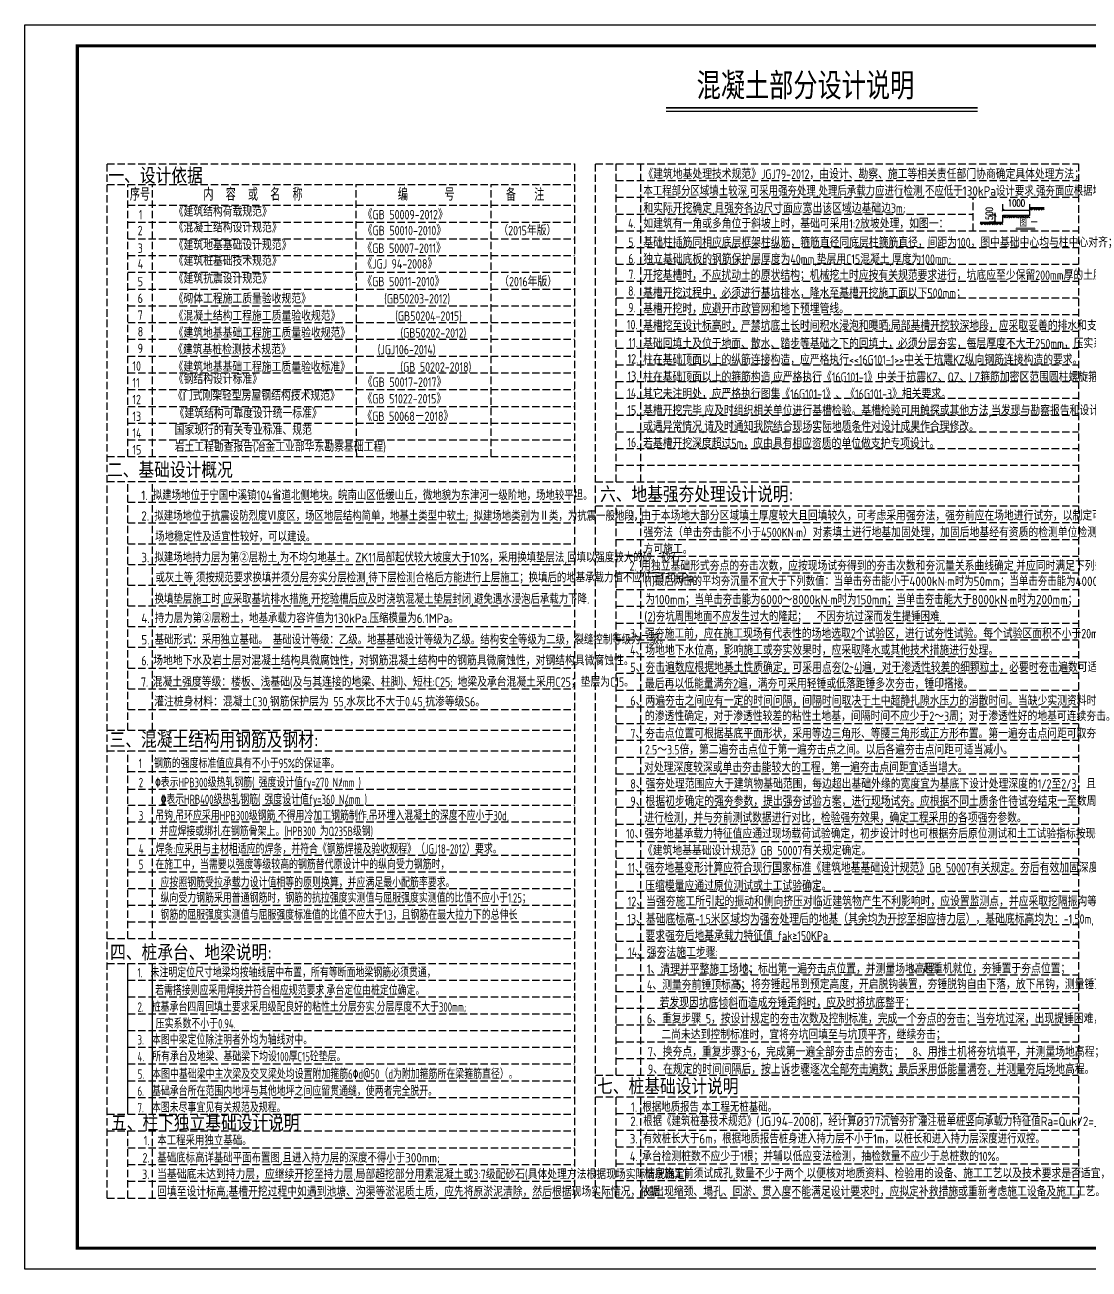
# Model space of a CAD drawing. Extents: x -89996 to 1006241, y -2176 to 440573.
# Drawn here: x 23472 to 59390, y 130594 to 172594 of the extents above; entities that cross this region are included whole.
import ezdxf
from ezdxf.enums import TextEntityAlignment as Align

# ---------------------------------------------------------------- set-up
doc = ezdxf.new("R2010")
doc.units = 0
doc.header["$LTSCALE"] = 1000
doc.header["$MEASUREMENT"] = 0
doc.linetypes.add('DASH', pattern=[0.35, 0.25, -0.1])
for name, color, linetype in [('BORDER', 7, 'Continuous'), ('NUM', 7, 'Continuous'), ('PUB_DIM', 3, 'Continuous'), ('PUB_TEXT', 7, 'Continuous'), ('PUB_TITLE', 4, 'Continuous'), ('STAIR', 2, 'Continuous'), ('TEXT', 7, 'Continuous'), ('TK', 4, 'Continuous'), ('不确定部分', 6, 'Continuous'), ('填充', 251, 'Continuous'), ('文字', 7, 'Continuous'), ('Ａ细部尺寸', 3, 'Continuous')]:
    doc.layers.add(name, color=color, linetype=linetype)
doc.styles.add('_HZTXT', font='tssdeng.shx', dxfattribs={"width": 0.8, "bigfont": 'tssdchn.shx'})
doc.styles.add('DIM_FONT', font='SIMPLEX', dxfattribs={"width": 0.7, "bigfont": 'GBCBIG'})
doc.styles.get("Standard").update_dxf_attribs({"font": 'gbenor.shx', "bigfont": 'gbcbig.shx'})
doc.styles.add('TSSD_Norm', font='tssdeng.shx', dxfattribs={"bigfont": 'hztxt.shx'})
doc.styles.add('TSSD_Rein', font='Tssdeng.shx', dxfattribs={"width": 0.7, "bigfont": 'hztxt.shx'})
doc.styles.add('宋体', font='')
doc.styles.get('宋体').set_extended_font_data('SimSun')
doc.dimstyles.new('DIMN80', dxfattribs={"dimscale": 0.8, "dimtxt": 300, "dimasz": 100, "dimexe": 250, "dimexo": 300, "dimgap": 150, "dimtad": 1, "dimdec": 0, "dimzin": 0, "dimdsep": 46, "dimtxsty": 'DIM_FONT', "dimblk": 'ARCHTICK', "dimcen": 0.09, "dimazin": 2, "dimtfac": 1, "dimtdec": 0, "dimtix": 1, "dimtmove": 2, "dimatfit": 3, "dimldrblk": 'ARCHTICK', "dimfxl": 0, "dimtolj": 1, "dimtzin": 0, "dimarcsym": 0})

# ---------------------------------------------------------------- blocks, each defined once
blk = doc.blocks.new('_ArchTick')
at = {"color": 0, "linetype": 'ByBlock', "const_width": 0.4}
blk.add_lwpolyline([(-0.5, -0.5), (0.5, 0.5)], dxfattribs=at)
blk = doc.blocks.new('*D275')
at = {"layer": 'Defpoints', "color": 0, "transparency": 16777216}
for p in [(56221, 166166), (56483, 166166), (56483, 165937)]:
    blk.add_point(p, dxfattribs=at)
at = {"layer": 'PUB_DIM', "color": 0, "lineweight": -2, "transparency": 16777216}
for p, q in [((56243, 166166), (56021, 166166)), ((56243, 165937), (56021, 165937)), ((56221, 166166), (56221, 166246)), ((56221, 165937), (56221, 166166)), ((56221, 165937), (56221, 165857))]:
    blk.add_line(p, q, dxfattribs=at)
at = {"layer": 'PUB_DIM', "color": 0, "lineweight": -2, "transparency": 16777216, "xscale": 80, "yscale": 80, "zscale": 80}
for p, rotation in [((56221, 166166), 270), ((56221, 165937), 90)]:
    blk.add_blockref('_ArchTick', p, dxfattribs=dict(at, rotation=rotation))
at = {"layer": 'PUB_DIM', "color": 0, "transparency": 16777216, "insert": (56026, 166226), "char_height": 240, "attachment_point": 5, "rotation": 90, "style": 'DIM_FONT'}
blk.add_mtext('\\A1;500', dxfattribs=at)
blk = doc.blocks.new('*D276')
at = {"layer": 'Defpoints', "color": 0, "transparency": 16777216}
for p in [(57393, 166338), (56483, 166091), (57393, 166091)]:
    blk.add_point(p, dxfattribs=at)
at = {"layer": 'PUB_DIM', "color": 0, "lineweight": -2, "transparency": 16777216}
for p, q in [((56483, 166331), (56483, 166538)), ((56483, 166338), (57393, 166338)), ((57393, 166331), (57393, 166538))]:
    blk.add_line(p, q, dxfattribs=at)
at = {"layer": 'PUB_DIM', "color": 0, "lineweight": -2, "transparency": 16777216, "xscale": 80, "yscale": 80, "zscale": 80, "rotation": 180}
blk.add_blockref('_ArchTick', (56483, 166338), dxfattribs=at)
at = {"layer": 'PUB_DIM', "color": 0, "lineweight": -2, "transparency": 16777216, "xscale": 80, "yscale": 80, "zscale": 80}
blk.add_blockref('_ArchTick', (57393, 166338), dxfattribs=at)
at = {"layer": 'PUB_DIM', "color": 0, "transparency": 16777216, "insert": (56938, 166578), "char_height": 240, "attachment_point": 5, "style": 'DIM_FONT'}
blk.add_mtext('\\A1;1000', dxfattribs=at)
blk = doc.blocks.new('$LinePat$素土夯实')
at = {"color": 0}
for p, q in [((0, -210), (210, 0)), ((120, -300), (420, 0)), ((420, 0), (608, -188)), ((495, -300), (795, 0)), ((615, 0), (705, -90)), ((210, -210), (300, -300)), ((315, -105), (502, -293)), ((705, -300), (795, -210))]:
    blk.add_line(p, q, dxfattribs=at)

msp = doc.modelspace()

# ---------------------------------------------------------------- linework, layer by layer
at = {"color": 2}
msp.add_line((45110.05, 169681.13), (55624.69, 169681.13), dxfattribs=at)
at = {"layer": 'PUB_TITLE'}
msp.add_lwpolyline([(23472.15, 172593.71), (82936.79, 172593.71), (82936.79, 130593.71), (23472.15, 130593.71)], close=True, dxfattribs=at)
at = {"layer": 'PUB_TITLE', "const_width": 106.06}
msp.add_lwpolyline([(25239.83, 131300.78), (25239.83, 171886.64), (82229.72, 171886.64), (82229.72, 131300.78)], close=True, dxfattribs=at)
at = {"layer": 'STAIR', "const_width": 53.19}
msp.add_lwpolyline([(45111.9, 169797.74), (55623.85, 169797.74)], dxfattribs=at)
at = {"layer": 'TK'}
for p, q in [((26944.86, 135822.4), (26944.86, 140913.31)), ((27784.31, 135822.4), (27784.31, 140913.31))]:
    msp.add_line(p, q, dxfattribs=at)
at = {"layer": '不确定部分'}
msp.add_lwpolyline([(55709.72, 165937.18), (56483.27, 165937.18), (56483.27, 166166.48), (57392.77, 166166.48), (57392.77, 166432.43), (57874.29, 166432.43)], dxfattribs=at)
at = {"layer": '填充', "linetype": 'DASH'}
for p, q in [((26245.33, 132994.12), (26245.33, 167903.85)), ((26245.33, 167903.85), (42021.05, 167903.85)), ((42021.05, 167903.85), (42021.05, 132994.51)), ((42725.56, 132994.51), (42725.56, 167903.85)), ((42725.56, 167903.85), (59031.17, 167903.85)), ((43425.09, 157163.76), (43425.09, 167903.85)), ((44264.54, 157163.76), (44264.54, 167903.85)), ((59031.17, 167903.85), (59031.17, 132994.51)), ((26245.33, 167204.28), (42021.05, 167204.28)), ((26944.86, 158019.89), (26944.86, 167204.28)), ((27784.31, 158019.89), (27784.31, 167204.28)), ((34670.12, 158019.89), (34652.45, 167204.28)), ((39205.78, 158019.89), (39205.78, 167204.28)), ((43425.09, 167338.58), (59031.17, 167338.58)), ((43425.09, 166773.32), (59031.17, 166773.32)), ((55473.08, 165642.78), (55473.08, 166773.32)), ((26944.86, 166504.74), (42021.05, 166504.74)), ((26944.86, 165939.09), (42021.05, 165939.09)), ((43425.09, 166208.05), (55473.08, 166208.05)), ((43425.09, 165642.78), (59031.17, 165642.78)), ((26944.86, 165373.43), (42021.05, 165373.43)), ((43425.09, 165077.51), (59031.17, 165077.51)), ((26944.86, 164807.77), (42021.05, 164807.77)), ((26944.86, 164242.12), (42021.05, 164242.12)), ((43425.09, 164512.24), (59031.17, 164512.24)), ((43425.09, 163946.97), (59031.17, 163946.97)), ((26944.86, 163676.46), (42021.05, 163676.46)), ((43425.09, 163381.71), (59031.17, 163381.71)), ((26944.86, 163110.8), (42021.05, 163110.8)), ((26944.86, 162545.15), (42021.05, 162545.15)), ((43425.09, 162816.44), (59031.17, 162816.44)), ((43425.09, 162251.17), (59031.17, 162251.17)), ((26944.86, 161979.49), (42021.05, 161979.49)), ((26944.86, 161413.83), (42021.05, 161413.83)), ((43425.09, 161685.9), (59031.17, 161685.9)), ((43425.09, 161120.63), (59031.17, 161120.63)), ((26944.86, 160848.18), (42021.05, 160848.18)), ((43425.09, 160555.37), (59031.17, 160555.37)), ((26944.86, 160282.52), (42021.05, 160282.52)), ((26944.86, 159716.86), (42021.05, 159716.86)), ((43425.09, 159990.1), (59031.17, 159990.1)), ((43425.09, 159424.83), (59031.17, 159424.83)), ((26944.86, 159151.21), (42021.05, 159151.21)), ((43425.09, 158859.56), (59031.17, 158859.56)), ((26944.86, 158585.55), (42021.05, 158585.55)), ((26245.33, 158019.89), (42021.05, 158019.89)), ((43425.09, 158294.29), (59031.17, 158294.29)), ((43425.09, 157729.03), (59031.17, 157729.03)), ((26245.33, 157180.31), (42021.05, 157180.31)), ((26944.86, 148785.48), (26944.86, 157180.31)), ((27784.31, 148785.48), (27784.31, 157180.31)), ((42725.56, 157163.76), (59031.17, 157163.76)), ((26944.86, 156480.78), (42021.05, 156480.78)), ((42725.56, 156358.2), (59031.17, 156358.2)), ((43425.09, 137139.08), (43425.09, 156358.2)), ((44264.54, 137139.08), (44264.54, 156358.2)), ((26944.86, 155781.24), (42021.05, 155781.24)), ((43425.09, 155792.93), (59031.17, 155792.93)), ((26944.86, 155081.71), (42021.05, 155081.71)), ((43425.09, 155227.66), (59031.17, 155227.66)), ((43425.09, 154662.4), (59031.17, 154662.4)), ((26944.86, 154382.17), (42021.05, 154382.17)), ((43425.09, 154097.13), (59031.17, 154097.13)), ((26944.86, 153682.64), (42021.05, 153682.64)), ((43425.09, 153531.86), (59031.17, 153531.86)), ((26944.86, 152983.1), (42021.05, 152983.1)), ((43425.09, 152966.59), (59031.17, 152966.59)), ((26944.86, 152283.57), (42021.05, 152283.57)), ((26944.86, 152283.16), (42021.05, 152283.16)), ((43425.09, 152401.32), (59031.17, 152401.32)), ((43425.09, 151836.06), (59031.17, 151836.06)), ((26944.86, 151583.62), (42021.05, 151583.62)), ((43425.09, 151270.79), (59031.17, 151270.79)), ((26944.86, 150884.09), (42021.05, 150884.09)), ((43425.09, 150705.52), (59031.17, 150705.52)), ((26944.86, 150184.55), (42021.05, 150184.55)), ((26944.86, 150184.55), (42021.05, 150184.55)), ((43425.09, 150140.25), (59031.17, 150140.25)), ((43425.09, 149574.98), (59031.17, 149574.98)), ((26944.86, 149485.02), (42021.05, 149485.02)), ((26245.33, 148785.48), (42021.05, 148785.48)), ((43425.09, 149009.72), (59031.17, 149009.72)), ((43425.09, 148444.45), (59031.17, 148444.45)), ((26245.33, 148085.95), (42021.05, 148085.95)), ((26944.86, 141750.94), (26944.86, 148085.95)), ((27784.31, 141750.94), (27784.31, 148085.95)), ((43425.09, 147879.18), (59031.17, 147879.18)), ((26944.86, 147386.41), (42021.05, 147386.41)), ((43425.09, 147313.91), (59031.17, 147313.91)), ((26944.86, 146791.09), (42021.05, 146791.09)), ((43425.09, 146748.64), (59031.17, 146748.64)), ((26944.86, 146259.32), (42021.05, 146259.32)), ((43425.09, 146183.37), (59031.17, 146183.37)), ((26944.86, 145697.49), (42021.05, 145697.49)), ((43425.09, 145618.11), (59031.17, 145618.11)), ((26944.86, 145132.22), (42021.05, 145132.22)), ((43425.09, 145026.15), (59031.17, 145026.15)), ((26944.86, 144568.68), (42021.05, 144568.68)), ((43425.09, 144460.88), (59031.17, 144460.88)), ((26944.86, 144005.13), (42021.05, 144005.13)), ((43425.09, 143922.3), (59031.17, 143922.3)), ((26944.86, 143441.58), (42021.05, 143441.58)), ((43425.09, 143357.03), (59031.17, 143357.03)), ((26944.86, 142878.04), (42021.05, 142878.04)), ((43425.09, 142791.77), (59031.17, 142791.77)), ((26944.86, 142314.49), (42021.05, 142314.49)), ((43425.09, 142226.5), (59031.17, 142226.5)), ((26245.33, 141750.94), (42021.05, 141750.94)), ((43425.09, 141661.23), (59031.17, 141661.23)), ((26245.33, 140913.31), (42021.05, 140913.31)), ((43425.09, 141095.96), (59031.17, 141095.96)), ((26944.86, 140347.65), (42021.05, 140347.65)), ((43425.09, 140530.69), (59031.17, 140530.69)), ((43425.09, 139965.43), (59031.17, 139965.43)), ((26944.86, 139782), (42021.05, 139782)), ((26944.86, 139216.34), (42021.05, 139216.34)), ((43425.09, 139400.16), (59031.17, 139400.16)), ((26944.86, 138650.68), (42021.05, 138650.68)), ((43425.09, 138834.89), (59031.17, 138834.89)), ((43425.09, 138269.62), (59031.17, 138269.62)), ((26944.86, 138085.03), (42021.05, 138085.03)), ((26944.86, 137519.37), (42021.05, 137519.37)), ((43425.09, 137704.35), (59031.17, 137704.35)), ((26944.86, 136953.71), (42021.05, 136953.71)), ((42725.56, 137139.08), (59031.17, 137139.08)), ((26944.86, 136388.06), (42021.05, 136388.06)), ((42725.56, 136412.81), (59031.17, 136412.81)), ((43425.09, 132994.51), (43425.09, 136412.81)), ((44264.54, 132994.51), (44264.54, 136412.81)), ((26245.33, 135822.4), (42021.05, 135822.4)), ((43425.09, 135847.54), (59031.17, 135847.54)), ((26245.33, 135256.74), (42021.05, 135256.74)), ((26944.86, 132994.12), (26944.86, 135256.74)), ((27784.31, 132994.12), (27784.31, 135256.74)), ((43425.09, 135282.27), (59031.17, 135282.27)), ((26944.86, 134691.09), (42021.05, 134691.09)), ((43425.09, 134717), (59031.17, 134717)), ((26944.86, 134125.82), (42021.05, 134125.82)), ((43425.09, 134151.74), (59031.17, 134151.74)), ((43425.09, 133586.47), (59031.17, 133586.47)), ((26944.86, 133559.77), (42021.05, 133559.77)), ((26245.33, 132994.12), (42021.05, 132994.12)), ((42725.56, 132994.51), (59031.17, 132994.51))]:
    msp.add_line(p, q, dxfattribs=at)
at = {"layer": 'Ａ细部尺寸', "color": 0}
msp.add_line((56917.64, 165709.17), (57568.49, 165709.17), dxfattribs=at)
at = {"layer": 'Ａ细部尺寸', "color": 0, "const_width": 14.14}
msp.add_lwpolyline([(56917.64, 165750.57), (57568.49, 165750.57)], dxfattribs=at)

# ---------------------------------------------------------------- block references
at = {"layer": '填充', "yscale": 0.2828282680808722, "zscale": 0.282828268080808}
for p, xscale in [((57392.77, 166432.43), 0.302840690347572), ((57633.53, 166432.43), 0.302840690347572), ((55709.72, 165937.18), 0.3243420337186567), ((55967.57, 165937.18), 0.3243420337186567), ((56225.42, 165937.18), 0.3243420337186567), ((56483.27, 166166.48), 0.2860055747239759), ((56710.65, 166166.48), 0.2860055747239759), ((56938.02, 166166.48), 0.2860055747239759), ((57165.4, 166166.48), 0.2860055747239759)]:
    msp.add_blockref('$LinePat$素土夯实', p, dxfattribs=dict(at, xscale=xscale))

# ---------------------------------------------------------------- texts
at = {"layer": 'BORDER', "style": '宋体', "width": 0.75}
msp.add_text('混凝土部分设计说明', height=797.839, dxfattribs=at).set_placement((46143.13, 170163.94))
at = {"layer": 'NUM', "style": 'TSSD_Norm', "width": 0.8}
for s, height, p in [('序号', 424.242, (27017.04, 166661.11)), ('内  容  或  名  称', 424.2424, (29497.71, 166661.11)), ('编      号', 424.242, (36059.16, 166661.11)), ('备   注', 424.242, (39707.07, 166650.52)), ('1', 318.18, (27319.47, 166029.28)), ('《GB 50009-2012》', 318.1818, (34875.52, 166029.28)), ('2', 318.18, (27279.65, 165492.86)), ('《GB 50010-2010》', 318.1818, (34875.52, 165492.86)), ('（2015年版）    ', 318.1818, (39453.14, 165492.86)), ('3', 318.18, (27279.65, 164896.25)), ('《GB 50007-2011》', 318.1818, (34863.64, 164896.25)), ('4', 318.18, (27279.65, 164367.26)), ('《JGJ 94-2008》', 318.1818, (34863.64, 164367.26)), ('5', 318.18, (27279.65, 163769.29)), ('《GB 50011-2010》', 318.1818, (34863.64, 163769.29)), ('（2016年版）    ', 318.1818, (39480.27, 163769.29)), ('6', 318.18, (27279.65, 163205.52)), ('《砌体工程施工质量验收规范》                (GB50203-2012)', 318.1818, (28492.15, 163189.72)), ('《混凝土结构工程施工质量验收规范》            (GB50204-2015)', 318.1818, (28492.15, 162606.79)), ('7', 318.18, (27279.65, 162638.06)), ('8', 318.18, (27279.65, 162077.99)), ('《建筑地基基础工程施工质量验收规范》           (GB50202-2012)', 318.1818, (28492.15, 162037.06)), ('9', 318.18, (27279.65, 161512.33)), ('《建筑基桩检测技术规范》                   (JGJ106-2014)', 318.1818, (28473.87, 161474.17)), ('10', 318.182, (27102.74, 160919.5)), ('《建筑地基基础工程施工质量验收标准》           (GB 50202-2018)', 318.1818, (28489.6, 160887.6)), ('11', 318.182, (27102.74, 160353.84)), ('12', 318.182, (27102.74, 159788.19)), ('13', 318.182, (27102.74, 159222.53)), ('14', 318.182, (27102.74, 158656.87)), ('15', 318.182, (27102.74, 158091.22)), ('6. 场地地下水及岩土层对混凝土结构具微腐蚀性，对钢筋混凝土结构中的钢筋具微腐蚀性，对钢结构具微腐蚀性。', 318.1818, (27401.29, 150975.36)), ('7. 混凝土强度等级：楼板、浅基础(及与其连接的地梁、柱脚)、短柱:C25; 地梁及承台混凝土采用C25；垫层为C15。 ', 318.1818, (27389.81, 150252.03))]:
    msp.add_text(s, height=height, dxfattribs=at).set_placement(p)
for s, height, p in [('《建筑结构荷载规范》', 318.182, (28496.89, 166029.28)), ('《混凝土结构设计规范》', 318.1818, (28496.89, 165492.86)), ('《建筑地基基础设计规范》', 318.1818, (28496.89, 164896.25)), ('《建筑桩基础技术规范》', 318.1818, (28496.89, 164367.26)), ('《建筑抗震设计规范》', 318.182, (28496.89, 163769.29)), ('《钢结构设计标准》', 318.182, (28496.89, 160375.43)), ('《门式刚架轻型房屋钢结构技术规范》', 318.1818, (28473.83, 159815.36)), ('《建筑结构可靠度设计统一标准》', 318.1818, (28526.06, 159222.53)), ('国家现行的有关专业标准、规范', 318.1818, (28526.06, 158656.87)), ('岩土工程勘查报告(冶金工业部华东勘察基础工程)', 318.1818, (28526.06, 158091.22))]:
    msp.add_text(s, height=height, dxfattribs=at).set_placement(p, align=Align.BOTTOM_LEFT)
at = {"layer": 'NUM', "color": 1, "style": 'TSSD_Norm', "width": 0.8}
for s, p in [('《GB 50017-2017》', (34875.52, 160375.43)), ('《GB 51022-2015》', (34867.28, 159815.36)), ('《GB 50068－2018》', (34863.64, 159222.53))]:
    msp.add_text(s, height=318.1818, dxfattribs=at).set_placement(p)
at = {"layer": 'NUM', "color": 7, "true_color": 0xffffff}
for s, p in [('(1)最后两击的平均夯沉量不宜大于下列数值：当单击夯击能小于4000kN·m时为50mm；当单击夯击能为4000～6000kN·m时', (44395.29, 153650.89)), ('为100mm；当单击夯击能为6000～8000kN·m时为150mm；当单击夯击能大于8000kN·m时为200mm；', (44417.79, 153035.9)), ('(2)夯坑周围地面不应发生过大的隆起；  不因夯坑过深而发生提锤困难.', (44377.97, 152460.81)), ('3. 有效桩长大于6m，根据地质报告桩身进入持力层不小于1m，以桩长和进入持力层深度进行双控。', (43884.47, 134835.14))]:
    msp.add_text(s, height=318.1818, dxfattribs=at).set_placement(p)
at = {"layer": 'PUB_TEXT'}
for s, height, style, width, p in [('《建筑地基处理技术规范》JGJ79-2012，由设计、勘察、施工等相关责任部门协商确定具体处理方法；', 318.1818, '_HZTXT', 0.8, (44346.09, 167554.63)), ('和实际开挖确定,且强夯各边尺寸面应宽出该区域边基础边3m;', 318.1818, '_HZTXT', 0.8, (44346.09, 166406.3)), ('如建筑有一角或多角位于斜坡上时，基础可采用1:2放坡处理，如图一：', 318.1818, '_HZTXT', 0.8, (44346.09, 165882.32)), ('图 一', 247.475, 'TSSD_Rein', 0.7, (57052.91, 165907.96)), ('基础柱插筋同相应底层框架柱纵筋，箍筋直径同底层柱箍筋直径，间距为100，图中基础中心均与柱中心对齐；', 318.1818, '_HZTXT', 0.8, (44346.09, 165247.06)), ('独立基础底板的钢筋保护层厚度为40mm,垫层用C15混凝土,厚度为100mm;', 318.1818, '_HZTXT', 0.8, (44346.09, 164685.78)), ('当基础底未达到持力层，应继续开挖至持力层,局部超挖部分用素混凝土或3:7级配砂石(具体处理方法根据现场实际情况确定)', 318.1818, '_HZTXT', 0.8, (27934.89, 133792.53)), ('回填至设计标高;基槽开挖过程中如遇到池塘、沟渠等淤泥质土质，应先将原淤泥清除，然后根据现场实际情况，依据', 318.1818, '_HZTXT', 0.8, (27934.89, 133206.02))]:
    msp.add_text(s, height=height, dxfattribs=dict(at, style=style, width=width)).set_placement(p, align=Align.MIDDLE_LEFT)
at = {"layer": 'PUB_TEXT', "style": '_HZTXT', "width": 0.8}
for s, p in [('4.', (44083.73, 165891.91)), ('5.', (44083.73, 165256.65)), ('6.', (44083.73, 164702.17)), ('7.', (44083.73, 164168.95)), ('8.', (44083.73, 163613.27)), ('9.', (44083.73, 163050.8)), ('10.', (44150.43, 162476.74)), ('11.', (44160.47, 161866.7)), ('12.', (44172.85, 161321.44)), ('13.', (44177.13, 160734.39)), ('14.', (44177.13, 160167.72)), ('15.', (44177.13, 159593.02)), ('16.', (44177.13, 158497.9)), ('1.', (27679.25, 134935.31)), ('2.', (27679.25, 134351.13)), ('3.', (27672.53, 133795.26))]:
    msp.add_text(s, height=318.182, dxfattribs=at).set_placement(p, align=Align.MIDDLE_RIGHT)
for s, height, p in [('开挖基槽时，不应扰动土的原状结构；机械挖土时应按有关规范要求进行，坑底应至少保留200mm厚的土层用人工开挖。', 318.1818, (44336.95, 163986.26)), ('基槽开挖过程中，必须进行基坑排水，降水至基槽开挖施工面以下500mm；', 318.1818, (44336.95, 163381.35)), ('基槽开挖时，应避开市政管网和地下预埋管线。', 318.1818, (44336.95, 162855.32)), ('基槽挖至设计标高时，严禁坑底土长时间积水浸泡和曝晒;局部基槽开挖较深地段，应采取妥善的排水和支挡措施。', 318.1818, (44336.95, 162281.26)), ('基础回填土及位于地面、散水、踏步等基础之下的回填土，必须分层夯实，每层厚度不大于250mm，压实系数>0.94。', 318.1818, (44336.95, 161676.63)), ('柱在基础顶面以上的纵筋连接构造，应严格执行<<16G101-1>>中关于抗震KZ纵向钢筋连接构造的要求。', 318.1818, (44336.95, 161131.37)), ('柱在基础顶面以上的箍筋构造,应严格执行《16G101-1》中关于抗震KZ、QZ、LZ箍筋加密区范围圆柱螺旋箍筋构造要求。', 318.1818, (44336.95, 160544.32)), ('其它未注明处，应严格执行图集《16G101-1》、《16G101-3》相关要求。', 318.1818, (44336.95, 159977.65)), ('基槽开挖完毕,应及时组织相关单位进行基槽检验。基槽检验可用触探或其他方法,当发现与勘察报告和设计文件不一致', 318.1818, (44336.95, 159417.18)), ('或遇异常情况,请及时通知我院结合现场实际地质条件对设计成果作合理修改。', 318.1818, (44336.95, 158879.9)), ('若基槽开挖深度超过5m，应由具有相应资质的单位做支护专项设计。', 318.1818, (44336.95, 158308.03)), ('1. 由于本场地大部分区域填土厚度较大且回填较久，可考虑采用强夯法，强夯前应在场地进行试夯，以制定可行的强夯方案。采用', 318.1818, (43924.44, 155865.54)), ('强夯法（单击夯击能不小于4500KN·m）对素填土进行地基加固处理，加固后地基经有资质的检测单位检测，满足设计要求后', 318.1818, (44352.29, 155300.28)), ('方可施工。', 318.182, (44352.29, 154735.01)), ('2. 用独立基础形式夯点的夯击次数，应按现场试夯得到的夯击次数和夯沉量关系曲线确定,并应同时满足下列条件：', 318.1818, (43877.79, 154169.74)), ('3、强夯施工前，应在施工现场有代表性的场地选取2个试验区，进行试夯性试验。每个试验区面积不小于20mX20m。', 318.1818, (43898.18, 151886.75)), ('4、场地地下水位高，影响施工或夯实效果时，应采取降水或其他技术措施进行处理。', 318.1818, (43898.18, 151326.07)), ('5、夯击遍数应根据地基土性质确定，可采用点夯(2~4)遍，对于渗透性较差的细颗粒土，必要时夯击遍数可适当增加。', 318.1818, (43907.11, 150748.7)), ('最后再以低能量满夯2遍，满夯可采用轻锤或低落距锤多次夯击，锤印搭接。', 318.1818, (44400.01, 150195.44)), ('灌注桩身材料：混凝土C30,钢筋保护层为 55,水灰比不大于0.45,抗渗等级S6。', 318.1818, (27837.52, 149585.8)), ('6、两遍夯击之间应有一定的时间问隔，间隔时间取决于土中超静扎隙水压力的消散时间。当缺少实测资料时，可根据地基土', 318.1818, (43907.11, 149617.63)), ('的渗透性确定，对于渗透性较差的粘性土地基，间隔时间不应少于2～3周；对于渗透性好的地基可连续夯击。', 318.1818, (44400.01, 149096.4)), ('7、夯击点位置可根据基底平面形状，采用等边三角形、等腰三角形或正方形布置。第一遍夯击点问距可取夯锤直径的', 318.1818, (43907.11, 148510.95)), ('2.5～3.5倍，第二遍夯击点位于第一遍夯击点之间。以后各遍夯击点问距可适当减小。', 318.1818, (44400.01, 147965.86)), ('对处理深度较深或单击夯击能较大的工程，第一遍夯击点间距宜适当增大。', 318.1818, (44370.34, 147369.39)), ('8、强夯处理范围应大于建筑物基础范围，每边超出基础外缘的宽度宜为基底下设计处理深度的1/2至2/3，且不应小于3m。', 318.1818, (43907.11, 146814.03)), ('9、根据初步确定的强夯参数，提出强夯试验方案，进行现场试夯。应根据不同土质条件待试夯结束一至数周后，对试夯场地', 318.1818, (43907.11, 146227.21)), ('进行检测，并与夯前测试数据进行对比，检验强夯效果，确定工程采用的各项强夯参数。', 318.1818, (44378.43, 145671.71)), ('10、强夯地基承载力特征值应通过现场载荷试验确定，初步设计时也可根据夯后原位测试和土工试验指标按现行国家标准', 318.1818, (43761.29, 145128.71)), ('《建筑地基基础设计规范》GB 50007有关规定确定。', 318.1818, (44331.19, 144559.07)), ('11、强夯地基变形计算应符合现行国家标准《建筑地基基础设计规范》GB 50007有关规定。夯后有效加固深度内土层的', 318.1818, (43820.29, 143983.21)), ('压缩模量应通过原位测试或土工试验确定。', 318.1818, (44408.95, 143373.91)), ('12、当强夯施工所引起的振动和侧向挤压对临近建筑物产生不利影响时，应设置监测点，并应采取挖隔振沟等隔振或防振措施。', 318.1818, (43820.29, 142845.28)), ('13、基础底标高-1.5米区域均为强夯处理后的地基（其余均为开挖至相应持力层），基础底标高均为：-1.50m,', 318.1818, (43808.17, 142253.99)), ('要求强夯后地基承载力特征值 fak≥150KPa', 318.1818, (44416.04, 141688.36)), ('14、强夯法施工步骤:', 318.1818, (43829.23, 141131.85)), ('2、标出第一遍夯击点位置，并测量场地高程；', 318.1818, (47718.09, 140573.69)), ('4. 承台检测桩数不应少于1根；并辅以低应变法检测，抽检数量不应少于总桩数的10%%%。', 318.1818, (43891.56, 134238.22)), ('桩身施工前须试成孔,数量不少于两个,以便核对地质资料、检验用的设备、施工工艺以及技术要求是否适宜，', 318.1818, (44386.68, 133660.94)), ('如出现缩颈、塌孔、回淤、贯入度不能满足设计要求时，应拟定补救措施或重新考虑施工设备及施工工艺。', 318.1818, (44380.57, 133051.69))]:
    msp.add_text(s, height=height, dxfattribs=at).set_placement(p)
at = {"layer": 'PUB_TEXT'}
msp.add_text('基础底标高详基础平面布置图,且进入持力层的深度不得小于300mm;', height=318.1818, dxfattribs=at).set_placement((27941.61, 134351.13), align=Align.MIDDLE_LEFT)
at = {"layer": 'TEXT', "color": 3, "style": 'TSSD_Norm'}
for s, p in [('一、设计依据', (26292.27, 167234.42)), ('二、基础设计概况', (26245.33, 157297.97)), ('六、地基强夯处理设计说明:', (42884.25, 156476.21)), ('三、混凝土结构用钢筋及钢材:', (26329.73, 148183.88)), ('四、桩承台、地梁说明:', (26348.28, 141010.5)), ('七、桩基础设计说明', (42784.18, 136488.62)), ('五、柱下独立基础设计说明', (26379.7, 135256.74))]:
    msp.add_text(s, height=530.303, dxfattribs=at).set_placement(p)
at = {"layer": 'TEXT', "style": 'TSSD_Norm'}
for s, height, width, p in [('1   钢筋的强度标准值应具有不小于95%%%的保证率。', 318.1818, 0.7, (27316.56, 147504.67)), ('2   %%130表示HPB300级热轧钢筋( 强度设计值fy=270 N/mm )', 318.1818, 0.7, (27316.56, 146860.87)), ('2', 212.12, 0.7, (34071.52, 146909.88)), ('%%132表示HRB400级热轧钢筋( 强度设计值fy=360 N/mm )', 318.1818, 0.7, (28055.17, 146290.59)), ('2', 212.12, 0.7, (34260.53, 146188.84)), ('3   吊钩,吊环应采用HPB300级钢筋,不得用冷加工钢筋制作.吊环埋入混凝土的深度不应小于30d,', 318.1818, 0.7, (27316.56, 145742.82)), ('并应焊接或绑扎在钢筋骨架上。(HPB300 为Q235B级钢)', 318.1818, 0.7, (28020.53, 145211.69)), ('4   焊条:应采用与主材相适应的焊条，并符合《钢筋焊接及验收规程》（JGJ18-2012）要求。', 318.1818, 0.7, (27316.56, 144619.08)), ('5   在施工中，当需要以强度等级较高的钢筋替代原设计中的纵向受力钢筋时，', 318.1818, 0.7, (27316.56, 144092.8)), ('应按照钢筋受拉承载力设计值相等的原则换算，并应满足最小配筋率要求。', 318.1818, 0.7, (28050, 143484.49)), ('纵向受力钢筋采用普通钢筋时，钢筋的抗拉强度实测值与屈服强度实测值的比值不应小于1.25；', 318.1818, 0.7, (28050, 142963.89)), ('钢筋的屈服强度实测值与屈服强度标准值的比值不应大于1.3，且钢筋在最大拉力下的总伸长', 318.1818, 0.7, (28050, 142389.99)), ('1.  未注明定位尺寸地梁均按轴线居中布置，所有等断面地梁钢筋必须贯通，', 318.1818, 0.7, (27275.21, 140443.5)), ('1、清理并平整施工场地；', 318.1818, 0.8, (44467.67, 140560.53)), ('3、起重机就位，夯锤置于夯点位置；', 318.1818, 0.8, (53289.2, 140578.6)), ('4、测量夯前锤顶标高；', 318.1818, 0.8, (44467.67, 140025.01)), ('5、将夯锤起吊到预定高度，开启脱钩装置，夯锤脱钩自由下落，放下吊钩，测量锤顶高程；', 318.1818, 0.8, (47474.86, 140045.03)), ('若需搭接则应采用焊接并符合相应规范要求,承台定位由桩定位确定。', 318.1818, 0.7, (27864.73, 139843.4)), ('2.  桩基承台四周回填土要求采用级配良好的粘性土分层夯实,分层厚度不大于300mm; ', 318.1818, 0.7, (27275.21, 139281.47)), ('若发现因坑底倾斜而造成夯锤歪斜时，应及时将坑底整平；', 318.1818, 0.8, (44894.55, 139428.89)), ('压实系数不小于0.94.', 318.1818, 0.7, (27887.34, 138716.16)), ('6、重复步骤 5，按设计规定的夯击次数及控制标准，完成一个夯点的夯击；当夯坑过深，出现提锤困难，但无明显隆起，', 318.1818, 0.8, (44467.67, 138888.93)), ('二尚未达到控制标准时，宜将夯坑回填至与坑顶平齐，继续夯击；', 318.1818, 0.8, (44953.42, 138347.1)), ('3.  本图中梁定位除注明者外均为轴线对中。', 318.1818, 0.7, (27275.21, 138174.24)), ('4.  所有承台及地梁、基础梁下均设100厚C15砼垫层。', 318.1818, 0.7, (27275.21, 137607.23)), ('7、换夯点，重复步骤3~6，完成第一遍全部夯击点的夯击；  8、用推土机将夯坑填平，并测量场地高程；', 318.1818, 0.8, (44498.63, 137766.12)), ('5.  本图中基础梁中主次梁及交叉梁处均设置附加箍筋6%%130d@50（d为附加箍筋所在梁箍筋直径）。', 318.1818, 0.7, (27280.03, 137017.25)), ('9、在规定的时间间隔后，按上诉步骤逐次全部夯击遍数；最后采用低能量满夯，并测量夯后场地高程。', 318.1818, 0.8, (44498.63, 137184.41)), ('6.  基础承台所在范围内地坪与其他地坪之间应留贯通缝，使两者完全脱开。', 318.1818, 0.7, (27275.21, 136443.96)), ('7.  本图未尽事宜见有关规范及规程。', 318.1818, 0.7, (27275.21, 135886.27))]:
    msp.add_text(s, height=height, dxfattribs=dict(at, width=width)).set_placement(p)
at = {"layer": '文字', "color": 6}
for s, height, p in [('本工程部分区域填土较深,可采用强夯处理,处理后承载力应进行检测,不应低于130kPa设计要求.强夯面应根据地勘报告', 318.1818, (44346.09, 166986.85)), ('本工程采用独立基础。', 318.182, (27941.61, 134935.31))]:
    msp.add_text(s, height=height, dxfattribs=at).set_placement(p, align=Align.MIDDLE_LEFT)
at = {"layer": '文字', "color": 4}
for s, p in [('1. 拟建场地位于宁国中溪镇104省道北侧地块。皖南山区低缓山丘，微地貌为东津河一级阶地，场地较平坦。', (27401.29, 156556.53)), ('2. 拟建场地位于抗震设防烈度Ⅵ度区，场区地层结构简单，地基土类型中软土; 拟建场地类别为Ⅱ类，为抗震一般地段，', (27401.29, 155856.99)), ('场地稳定性及适宜性较好，可以建设。', (27866.61, 155157.46))]:
    msp.add_text(s, height=318.1818, dxfattribs=at).set_placement(p)
at = {"layer": '文字', "color": 6}
for s, p in [('3. 拟建场地持力层为第②层粉土,为不均匀地基土。ZK11局部起伏较大坡度大于10%%%，采用换填垫层法,回填以强度较大的砂、砂石', (27401.29, 154454.21)), ('或灰土等,须按规范要求换填并须分层夯实分层检测,待下层检测合格后方能进行上层施工；换填后的地基承载力值不应低于130kPa;', (27878.29, 153773.59)), ('换填垫层施工时,应采取基坑排水措施,开挖验槽后应及时浇筑混凝土垫层封闭,避免遇水浸泡后承载力下降.', (27848.99, 153052.55)), ('4. 持力层为第②层粉土，地基承载力容许值为130kPa.压缩模量为6.1MPa。', (27401.29, 152404.46)), ('5. 基础形式：采用独立基础。 基础设计等级：乙级。地基基础设计等级为乙级。结构安全等级为二级，裂缝控制等级为二级。', (27401.29, 151679.47)), ('1. 根据地质报告,本工程无桩基础。', (43924.29, 135902.27)), ('2. 根据《建筑桩基技术规范》(JGJ94-2008)，经计算%%C377沉管夯扩灌注桩单桩竖向承载力特征值Ra=Quk/2=__ KN. ', (43903.79, 135421.5))]:
    msp.add_text(s, height=318.1818, dxfattribs=at).set_placement(p)

# ---------------------------------------------------------------- dimensions: what is measured, and where the dimension line sits
at = {"layer": 'PUB_DIM'}
dim = msp.add_linear_dim(base=(56221.32, 166166.48), p1=(56483.27, 165937.18), p2=(56483.27, 166166.48), angle=90, text='500', dimstyle='DIMN80', dxfattribs=at)
dim.commit()
dim.dimension.update_dxf_attribs({"geometry": '*D275', "text_midpoint": (56026.17, 166225.83), "dimtype": 129})
dim = msp.add_aligned_dim(p1=(56483.27, 166091.48), p2=(57392.77, 166091.48), distance=246.04, text='1000', dimstyle='DIMN80', dxfattribs=at)
dim.commit()
dim.dimension.update_dxf_attribs({"geometry": '*D276', "text_midpoint": (56938.02, 166577.52)})

doc.saveas('drawing.dxf')
